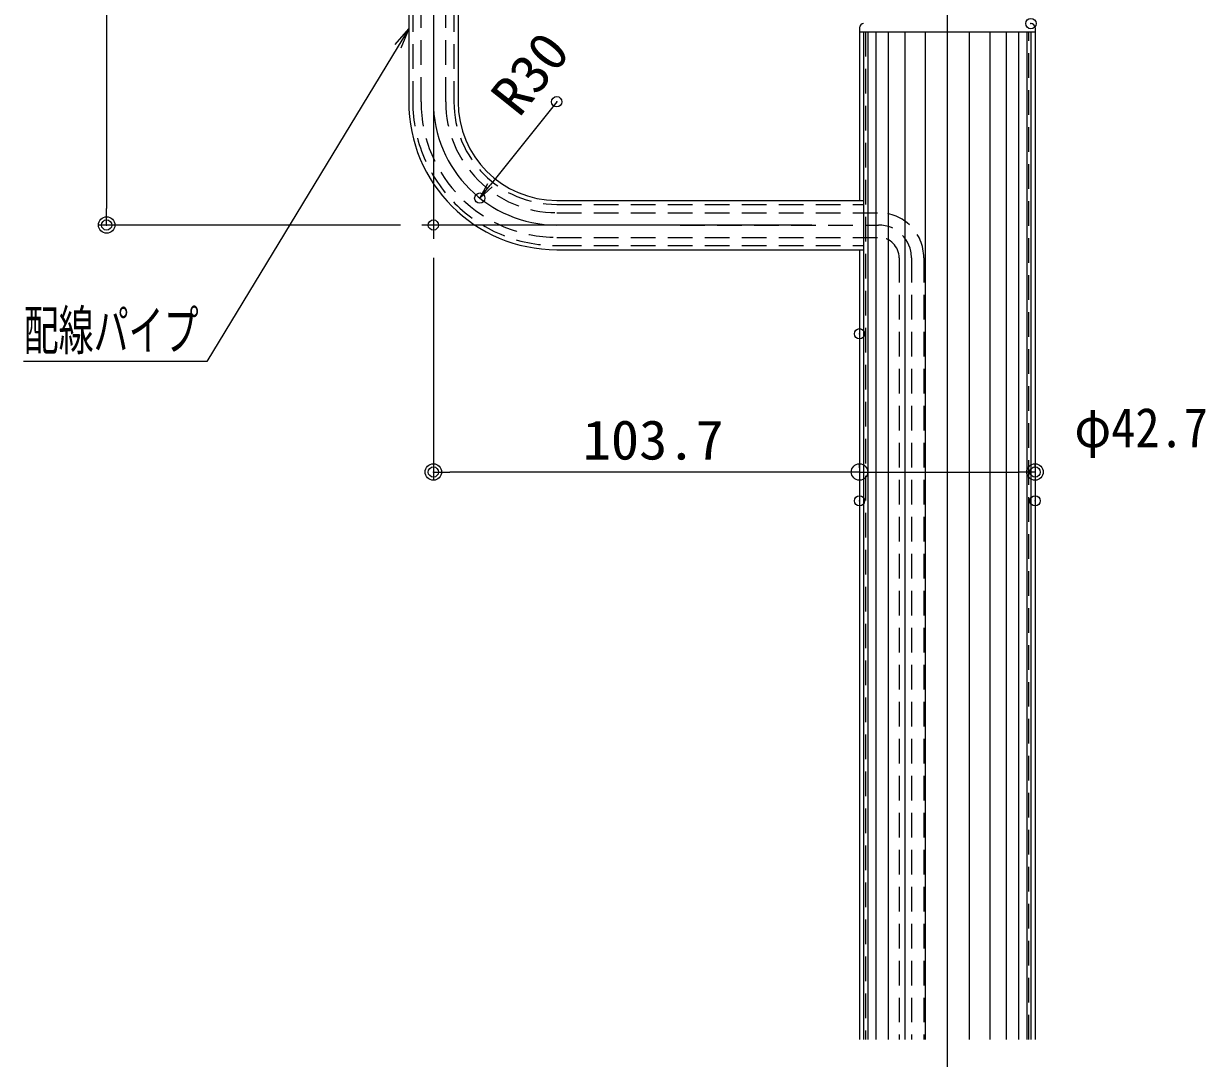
# Model space of a CAD drawing. Units: millimetres, scale not verified. Extents: x -1001 to 999, y -692 to 693.
# Drawn here: x -658.1 to -370.7, y -235.6 to 16.1 of the extents above; entities that cross this region are included whole.
import ezdxf
from ezdxf.enums import TextEntityAlignment as Align

# ---------------------------------------------------------------- set-up
doc = ezdxf.new("R2010")
doc.units = ezdxf.units.MM
doc.header["$LTSCALE"] = 5
doc.header["$PDMODE"] = 32
doc.header["$PDSIZE"] = 2.5
doc.linetypes.add('DASHED1', pattern=[1.8, 1.2, -0.6])
for name, color, linetype, lineweight in [('0-4_2', 4, 'Continuous', 9), ('0-5_1', 3, 'Continuous', 9), ('0-6_center', 5, 'Continuous', 9), ('0-7_6', 134, 'DASHED1', 9), ('0-8_sunpou', 1, 'Continuous', 9), ('0-9_0', 6, 'DASHED1', 9), ('0-A_DEFPOINTS', 7, 'Continuous', 9), ('1-3_GRE_SSD', 134, 'DASHED1', 9)]:
    doc.layers.add(name, color=color, linetype=linetype, lineweight=lineweight)
doc.styles.add('ＭＳ ゴシック', font='')
doc.styles.get('ＭＳ ゴシック').set_extended_font_data('MS Gothic')

# ---------------------------------------------------------------- blocks, each defined once
blk = doc.blocks.new('_ORIGIN')
at = {"layer": '0-9_0', "color": 1, "linetype": 'Continuous'}
blk.add_line((0, 0), (-5, 0), dxfattribs=at)
blk.add_circle((0, 0), 2.5, dxfattribs=at)
blk = doc.blocks.new('_OPEN')
at = {"layer": '0-9_0', "color": 1, "linetype": 'Continuous'}
blk.add_line((0, 0), (-5, 0), dxfattribs=at)
blk.add_lwpolyline([(-5, 0.833), (0, 0), (-5, -0.833)], dxfattribs=at)
blk = doc.blocks.new('MLeader20')
at = {"layer": '0-8_sunpou', "color": 7}
blk.add_line((-564.439, 14.892), (-567.031, 10.617), dxfattribs=at)
at = {"layer": '0-8_sunpou'}
blk.add_line((-615.335, -66.085), (-658.093, -66.085), dxfattribs=at)
at = {"layer": '0-8_sunpou', "color": 7}
blk.add_lwpolyline([(-567.743, 11.049), (-564.439, 14.892), (-566.318, 10.184)], dxfattribs=at)
at = {"layer": '0-8_sunpou'}
blk.add_lwpolyline([(-567.031, 10.617), (-613.535, -66.085), (-615.335, -66.085)], dxfattribs=at)
at = {"layer": '0-8_sunpou', "color": 2, "style": 'ＭＳ ゴシック', "width": 0.65}
blk.add_text('配線パイプ', height=9.604, dxfattribs=at).set_placement((-658.093, -66.148), align=Align.BOTTOM_LEFT)

msp = doc.modelspace()

# ---------------------------------------------------------------- linework, layer by layer
at = {"layer": '0-4_2'}
for p, q in [((-453.789, 14.138), (-453.789, -231.056)), ((-452.789, 14.138), (-452.789, -231.056)), ((-450.789, 14.138), (-450.789, -231.056)), ((-447.789, 14.138), (-447.789, -231.056)), ((-443.789, 14.138), (-443.789, -231.056)), ((-438.789, 14.138), (-438.789, -231.056)), ((-428.089, 14.138), (-428.089, -231.056)), ((-423.089, 14.138), (-423.089, -231.056)), ((-419.089, 14.138), (-419.089, -231.056)), ((-416.089, 14.138), (-416.089, -231.056)), ((-414.089, 14.138), (-414.089, -231.056)), ((-413.089, 14.138), (-413.089, -231.056))]:
    msp.add_line(p, q, dxfattribs=at)
at = {"layer": '0-5_1'}
for p, q in [((-454.789, 15.138), (-454.789, -26.862)), ((-412.089, 15.138), (-412.089, -231.056)), ((-454.789, 14.138), (-412.089, 14.138)), ((-454.789, -38.862), (-454.789, -231.056))]:
    msp.add_line(p, q, dxfattribs=at)
for centre, start, end in [((-453.789, 15.138), 90, 180), ((-413.089, 15.138), 0, 90)]:
    msp.add_arc(centre, 1, start, end, dxfattribs=at)
at = {"layer": '0-6_center'}
for p, q in [((-433.439, 135.826), (-433.439, -627.413)), ((-558.439, 116.871), (-558.439, -36.195)), ((-466.362, -32.862), (-561.225, -32.862))]:
    msp.add_line(p, q, dxfattribs=at)
msp.add_arc((-528.439, -2.862), 30, 180, 270, dxfattribs=at)
at = {"layer": '0-7_6'}
for p, q in [((-453.289, 14.138), (-453.289, -231.056)), ((-413.589, -231.056), (-413.589, 14.138))]:
    msp.add_line(p, q, dxfattribs=at)
at = {"layer": '0-8_sunpou'}
for p, q in [((-637.899, 93.138), (-637.899, -28.862)), ((-528.439, -2.862), (-544.658, -23.183)), ((-566.439, -32.862), (-639.899, -32.862)), ((-558.439, -40.862), (-558.439, -94.959)), ((-454.789, -67.322), (-454.789, -94.959)), ((-454.789, -91.968), (-454.789, -90.959)), ((-412.089, -91.968), (-412.089, -90.959)), ((-458.789, -92.959), (-554.439, -92.959)), ((-450.789, -92.959), (-416.089, -92.959))]:
    msp.add_line(p, q, dxfattribs=at)
at = {"layer": '0-9_0', "color": 7}
for p, q in [((-563.439, 92.138), (-563.439, -2.862)), ((-553.439, 92.138), (-553.439, -2.862)), ((-528.439, -27.862), (-453.789, -27.862)), ((-528.439, -37.862), (-453.789, -37.862))]:
    msp.add_line(p, q, dxfattribs=at)
at = {"layer": '0-9_0', "color": 7, "linetype": 'Continuous'}
for p, q in [((-564.439, 83.138), (-564.439, -2.862)), ((-552.439, 83.138), (-552.439, -2.862)), ((-528.439, -26.862), (-453.789, -26.862)), ((-528.439, -38.862), (-453.789, -38.862))]:
    msp.add_line(p, q, dxfattribs=at)
for radius in [36, 24]:
    msp.add_arc((-528.439, -2.862), radius, 180, 270, dxfattribs=at)
at = {"layer": '0-9_0', "color": 7}
for radius in [35, 25]:
    msp.add_arc((-528.439, -2.862), radius, 180, 270, dxfattribs=at)
at = {"layer": '0-A_DEFPOINTS'}
for p in [(-413.089, 16.138), (-528.439, -2.862), (-547.153, -26.309), (-637.899, -32.862), (-558.439, -32.862), (-558.439, -32.862), (-454.789, -59.322), (-558.439, -92.959), (-412.089, -92.959), (-454.789, -99.968), (-412.089, -99.968)]:
    msp.add_point(p, dxfattribs=at)
at = {"layer": '1-3_GRE_SSD'}
for p, q in [((-561.439, -2.862), (-561.439, 89.138)), ((-555.439, -2.862), (-555.439, 89.138)), ((-528.439, -29.862), (-450.139, -29.862)), ((-498.439, -32.862), (-450.139, -32.862)), ((-528.439, -35.862), (-450.139, -35.862)), ((-445.139, -40.862), (-445.139, -231.056)), ((-442.139, -40.862), (-442.139, -231.056)), ((-439.139, -40.862), (-439.139, -231.056))]:
    msp.add_line(p, q, dxfattribs=at)
for centre, radius, start, end in [((-528.439, -2.862), 33, 180, 270), ((-528.439, -2.862), 27, 180, 270), ((-450.139, -40.862), 11, 0, 90), ((-450.139, -40.862), 8, 0, 90), ((-450.139, -40.862), 5, 0, 90)]:
    msp.add_arc(centre, radius, start, end, dxfattribs=at)

# ---------------------------------------------------------------- block references
at = {"layer": '0-8_sunpou'}
msp.add_blockref('MLeader20', (0, 0), dxfattribs=at)
at = {"layer": '0-8_sunpou', "xscale": 0.8, "yscale": 0.8}
for name, p, rotation in [('_OPEN', (-547.153, -26.309), 231.40551), ('_ORIGIN', (-637.899, -32.862), 270), ('_ORIGIN', (-558.439, -92.959), 180), ('_ORIGIN', (-454.789, -92.959), 180)]:
    msp.add_blockref(name, p, dxfattribs=dict(at, rotation=rotation))
for p in [(-454.789, -92.959), (-412.089, -92.959)]:
    msp.add_blockref('_ORIGIN', p, dxfattribs=at)

# ---------------------------------------------------------------- texts
at = {"layer": '0-8_sunpou', "color": 2, "style": 'ＭＳ ゴシック', "width": 1.05}
msp.add_text('R30', height=9.604, rotation=51.406, dxfattribs=at).set_placement((-535.36, -8.772), align=Align.BOTTOM_LEFT)
at = {"layer": '0-8_sunpou', "color": 2, "style": 'ＭＳ ゴシック'}
for s, width, p in [('φ42.7', 0.9, (-402.508, -89.817)), ('103.7', 1.05, (-522.114, -92.809))]:
    msp.add_text(s, height=9.604, dxfattribs=dict(at, width=width)).set_placement(p, align=Align.BOTTOM_LEFT)

doc.saveas('drawing.dxf')
